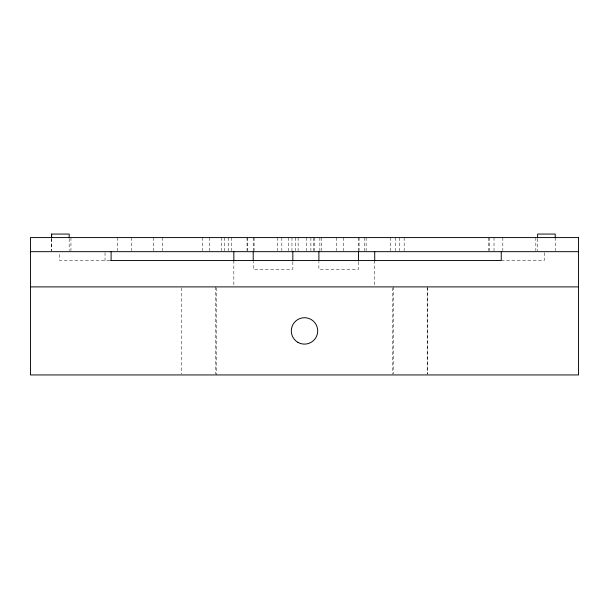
<?xml version="1.0" encoding="UTF-8"?>
<svg xmlns="http://www.w3.org/2000/svg" width="609" height="609" viewBox="0 0 609 609"><rect width="100%" height="100%" fill="white"/><g stroke="black" fill="none" stroke-linecap="round" stroke-linejoin="round"><path stroke-width="0.46" stroke-dasharray="3.04 2.28" d="M109.765 260.477L59.606 260.477L59.606 252.552M501.253 260.477L544.339 260.477L544.339 252.552M555.218 237.586L555.218 250.741M537.61 238.698L537.61 250.741M535.844 237.586L535.844 250.733M502.828 237.586L502.828 250.733M494.021 237.586L494.021 250.733M489.621 237.586L489.621 250.733M488.738 237.586L488.738 250.733M427.541 287.836L427.541 373.995M427.214 286.892L427.214 373.995M404.17 237.586L404.17 250.733M399.375 237.586L399.375 250.733M395.363 237.586L395.363 250.733M393.429 286.892L393.429 373.995M392.325 287.836L392.325 373.995M390.567 237.586L390.567 250.733M374.718 260.477L374.718 285.035M366.131 237.586L366.131 250.733M364.593 237.586L364.593 250.733M359.089 237.586L359.089 250.733M358.511 261.862L358.511 269.277L318.888 269.277L318.888 261.862M358.427 237.586L358.427 250.733M343.773 237.586L343.773 250.733M336.724 237.586L336.724 250.733M321.407 237.586L321.407 250.733M319.862 237.586L319.862 250.733M314.358 237.586L314.358 250.733M313.704 237.586L313.704 250.733M310.887 237.586L310.887 250.733M306.479 237.586L306.479 250.733M298.113 237.586L298.113 250.733M295.434 237.586L295.434 250.733M292.83 261.862L292.83 269.277L253.215 269.277L253.215 261.862M291.955 237.586L291.955 250.733M288.384 237.586L288.384 250.733M281.83 237.586L281.83 250.733M277.422 237.586L277.422 250.733M254.09 237.586L254.09 250.733M253.39 237.586L253.39 250.733M247.224 237.586L247.224 250.733M247.048 237.586L247.048 250.733M233.841 260.477L233.841 286.892M231.724 237.586L231.724 250.733M228.337 237.586L228.337 250.733M224.683 237.586L224.683 250.733M221.295 237.586L221.295 250.733M216.233 287.836L216.233 374.938M215.571 286.892L215.571 373.995M209.367 237.586L209.367 250.733M202.317 237.586L202.317 250.733M181.787 287.836L181.787 373.995M162.519 237.586L162.519 250.733M153.719 237.586L153.719 250.733M131.704 237.586L131.704 250.733M117.621 237.586L117.621 250.733M105.03 252.552L105.03 260.477M70.948 237.586L70.948 250.733M69.19 238.698L69.16 250.741M51.62 238.698L51.62 250.741L51.582 237.586"/><path stroke-width="0.91" d="M51.62 234.062L51.62 237.769L51.582 234.062L69.19 234.062L69.16 237.769M30.45 251.669L578.55 251.669M110.716 260.477L501.253 260.477L501.253 251.669M30.45 286.892L578.55 286.892M555.218 237.769L555.218 234.062L537.61 234.062L537.61 237.769M374.718 251.669L374.718 260.941M358.511 251.669L358.511 260.941M318.888 251.669L318.888 260.941M292.83 251.669L292.83 260.941M253.215 251.669L253.215 260.941M233.841 251.669L233.841 260.941M111.104 251.669L111.104 260.477M578.55 237.586L30.45 237.586L30.45 374.938L578.55 374.938L578.55 237.586M297.9 342.349A13.208 13.208 0 0 0 317.708 330.915A13.208 13.208 0 0 0 297.9 319.474A13.208 13.208 0 0 0 297.9 342.349"/></g></svg>
